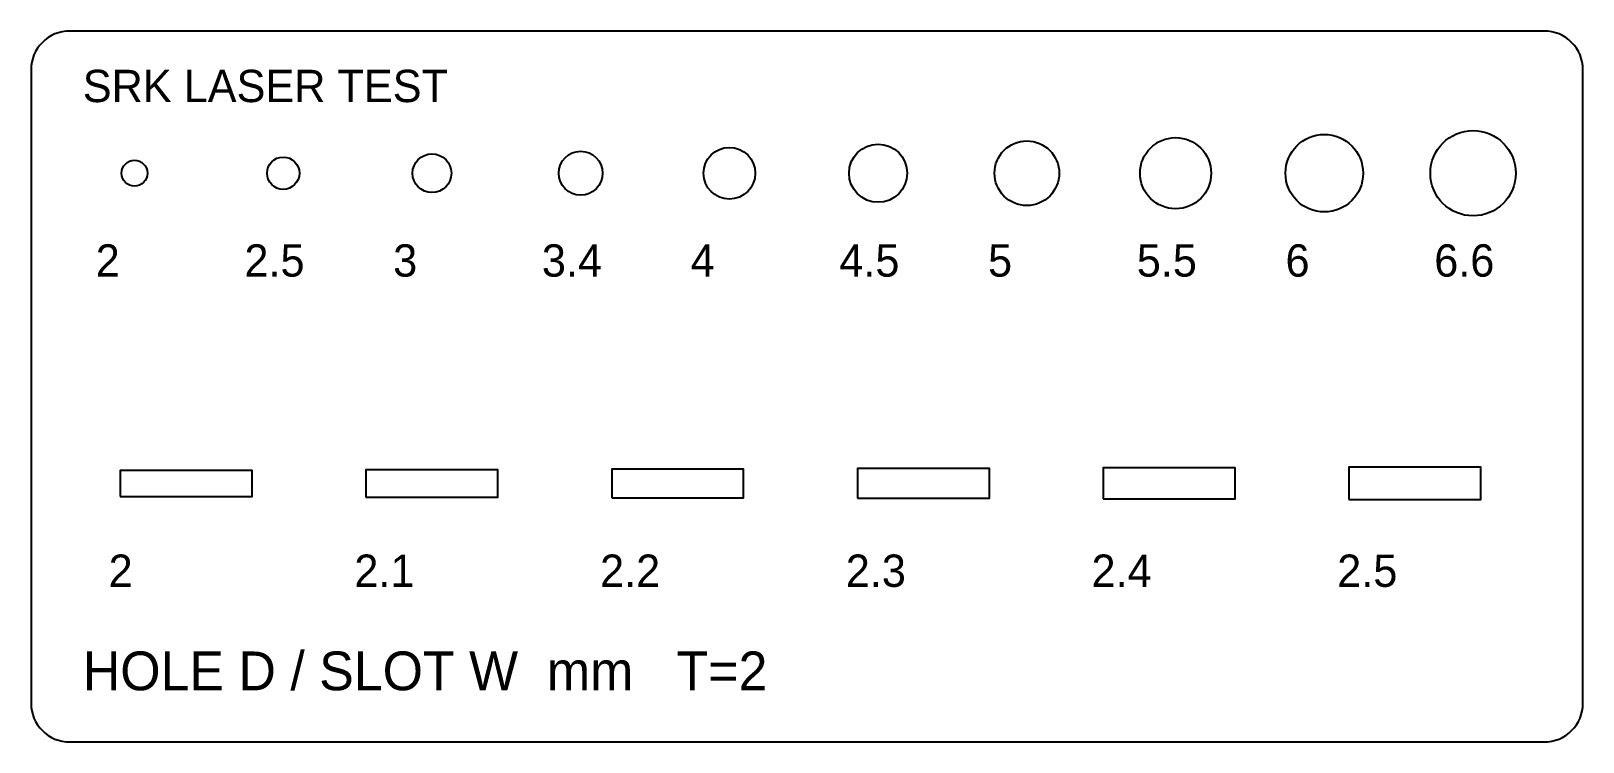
# Model space of a CAD drawing. Header units: millimetres. Extents: x 0 to 120, y 0 to 55.
import ezdxf

# ---------------------------------------------------------------- set-up
doc = ezdxf.new("R2010")
doc.units = ezdxf.units.MM
doc.layers.add('CUT', color=1, linetype='Continuous')
doc.layers.add('ETCH', color=3, linetype='Continuous')

msp = doc.modelspace()

# ---------------------------------------------------------------- linework, layer by layer
at = {"layer": 'CUT'}
msp.add_lwpolyline([(3, 0), (117, 0, 0.414214), (120, 3), (120, 52, 0.414214), (117, 55), (3, 55, 0.414214), (0, 52), (0, 3, 0.414214)], format="xyb", close=True, dxfattribs=at)
for points in [[(6.9, 19), (17.1, 19), (17.1, 21), (6.9, 21)], [(25.9, 18.95), (36.1, 18.95), (36.1, 21.05), (25.9, 21.05)], [(44.9, 18.9), (55.1, 18.9), (55.1, 21.1), (44.9, 21.1)], [(63.9, 18.85), (74.1, 18.85), (74.1, 21.15), (63.9, 21.15)], [(82.9, 18.8), (93.1, 18.8), (93.1, 21.2), (82.9, 21.2)], [(101.9, 18.75), (112.1, 18.75), (112.1, 21.25), (101.9, 21.25)]]:
    msp.add_lwpolyline(points, close=True, dxfattribs=at)
for centre, radius in [((100, 44), 3), ((111.5, 44), 3.3), ((42.5, 44), 1.7), ((54, 44), 2), ((65.5, 44), 2.25), ((77, 44), 2.5), ((88.5, 44), 2.75), ((8, 44), 1), ((19.5, 44), 1.25), ((31, 44), 1.5)]:
    msp.add_circle(centre, radius, dxfattribs=at)

# ---------------------------------------------------------------- texts
at = {"layer": 'ETCH'}
for s, height, p in [('SRK LASER TEST', 2.5, (4, 49.5)), ('2', 2.5, (5, 36)), ('2.5', 2.5, (16.5, 36)), ('3', 2.5, (28, 36)), ('3.4', 2.5, (39.5, 36)), ('4', 2.5, (51, 36)), ('4.5', 2.5, (62.5, 36)), ('5', 2.5, (74, 36)), ('5.5', 2.5, (85.5, 36)), ('6', 2.5, (97, 36)), ('6.6', 2.5, (108.5, 36)), ('2', 2.5, (6, 12)), ('2.1', 2.5, (25, 12)), ('2.2', 2.5, (44, 12)), ('2.3', 2.5, (63, 12)), ('2.4', 2.5, (82, 12)), ('2.5', 2.5, (101, 12)), ('HOLE D / SLOT W  mm   T=2', 3, (4, 4))]:
    msp.add_text(s, height=height, dxfattribs=at).set_placement(p)

doc.saveas('drawing.dxf')
